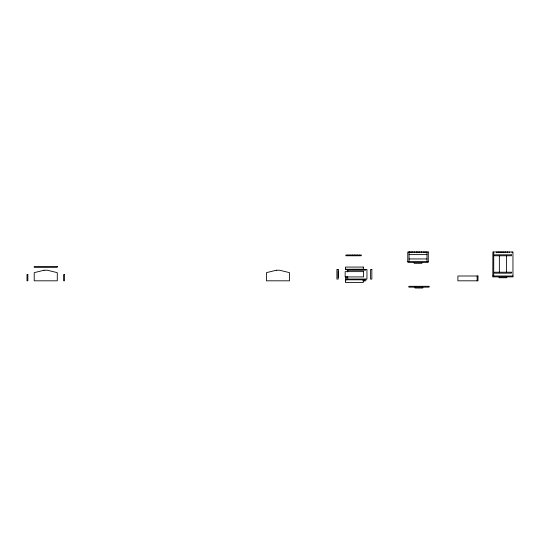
<?xml version="1.0" encoding="UTF-8"?>
<svg xmlns="http://www.w3.org/2000/svg" width="540" height="540" viewBox="0 0 540 540"><rect width="100%" height="100%" fill="white"/><g stroke="black" fill="none" stroke-linecap="round" stroke-linejoin="round"><path stroke-width="0.81" d="M409.057 254.624L426.985 254.624M409.057 258.944L426.985 258.944M345.411 269.231L363.339 269.231M347.726 270.189L365.654 270.189L365.654 269.474M338.202 270.911L338.202 277.641M492.818 276.007L513 276.007L513 276.872L492.818 276.872L492.865 251.978L512.953 251.978L512.953 276.007M346.869 279.369L364.46 279.369M346.579 279.855L346.869 276.777M362.786 280.814L365.803 280.814L365.803 279.214M512.089 251.978L512.089 252.7M509.396 251.978L509.396 252.7M507.951 251.978L507.951 252.7M507.472 251.978L507.472 252.7M506.75 276.872L506.75 277.736L499.061 277.736L499.061 276.872M506.561 255.771L506.561 272.214M506.034 251.978L506.034 252.7M505.548 251.978L505.548 252.7M504.11 251.978L504.11 252.7M503.631 251.978L503.631 252.7M502.187 251.978L502.187 252.7M501.707 251.978L501.707 252.7M500.263 251.978L500.263 252.7M499.784 251.978L499.784 252.7M499.351 255.771L499.351 272.214M498.339 251.978L498.339 252.7M497.86 251.978L497.86 252.7M496.422 251.978L496.422 252.7M493.729 251.978L493.729 276.007M477.124 276.007L477.124 280.814M428.112 261.59L428.112 262.454L407.923 262.454L407.923 261.59M426.985 251.978L426.985 261.59M426.546 251.978L426.546 252.7M425.203 251.978L425.203 252.7M424.771 251.978L424.771 252.7M423.428 251.978L423.428 252.7M422.995 251.978L422.995 252.7M422.766 287.159L422.766 288.023L415.078 288.023L415.078 287.159M421.862 262.454L421.862 263.318L414.173 263.318L414.173 262.454M421.646 251.978L421.646 252.7M421.214 251.978L421.214 252.7M419.87 251.978L419.87 252.7M419.438 251.978L419.438 252.7M418.088 251.978L418.088 252.7M417.805 251.978L417.805 252.7M416.455 251.978L416.455 252.7M416.171 251.978L416.171 252.7M414.821 251.978L414.821 252.7M414.389 251.978L414.389 252.7M413.046 251.978L413.046 252.7M412.614 251.978L412.614 252.7M411.264 251.978L411.264 252.7M410.832 251.978L410.832 252.7M409.489 251.978L409.489 252.7M409.199 251.978L409.199 252.7M409.057 251.978L409.057 261.59M364.46 279.214L364.46 280.814M347.726 271.877L347.726 269.474L366.95 269.474L366.95 279.086L347.726 279.086L347.726 276.656M345.526 276.811L345.526 280.814M44.064 270.243L34.209 272.646L34.209 280.814L57.281 280.814L57.281 272.646L47.426 270.243L44.064 270.243M276.298 270.243L266.443 272.646L266.443 280.814L289.514 280.814L289.514 272.646L279.659 270.243L276.298 270.243M428.281 251.978L407.761 251.978L407.761 261.59L428.281 261.59L428.281 251.978M511.367 254.813L494.546 254.813L494.546 255.771L511.367 255.771L511.367 254.813M347.186 255.056L345.843 255.056L345.843 255.771L347.186 255.771L347.186 255.056M348.968 255.056L347.625 255.056L347.625 255.771L348.968 255.771L348.968 255.056M350.744 255.056L349.4 255.056L349.4 255.771L350.744 255.771L350.744 255.056M352.526 255.056L351.175 255.056L351.175 255.771L352.526 255.771L352.526 255.056M354.159 255.056L352.816 255.056L352.816 255.771L354.159 255.771L354.159 255.056M355.793 255.056L354.449 255.056L354.449 255.771L355.793 255.771L355.793 255.056M357.568 255.056L356.225 255.056L356.225 255.771L357.568 255.771L357.568 255.056M359.35 255.056L358.007 255.056L358.007 255.771L359.35 255.771L359.35 255.056M361.125 255.056L359.782 255.056L359.782 255.771L361.125 255.771L361.125 255.056M57.281 266.49L34.209 266.49L34.209 267.354L57.281 267.354L57.281 266.49M363.339 267.071L345.411 267.071L345.411 269.71L363.339 269.71L363.339 267.071M338.202 269.474L336.906 269.474L336.906 279.086L338.202 279.086L338.202 269.474M371.844 269.474L370.548 269.474L370.548 279.086L371.844 279.086L371.844 269.474M363.575 271.634L345.168 271.634L345.168 276.919L363.575 276.919L363.575 271.634M511.367 272.214L494.546 272.214L494.546 273.173L511.367 273.173L511.367 272.214M27.864 274.563L27 274.563L27 280.814L27.864 280.814L27.864 274.563M64.49 274.563L63.619 274.563L63.619 280.814L64.49 280.814L64.49 274.563M477.988 276.007L457.9 276.007L457.9 280.814L477.988 280.814L477.988 276.007M363.339 279.801L345.411 279.801L345.411 282.447L363.339 282.447L363.339 279.801M429.017 286.295L408.827 286.295L408.827 287.159L429.017 287.159L429.017 286.295"/></g></svg>
